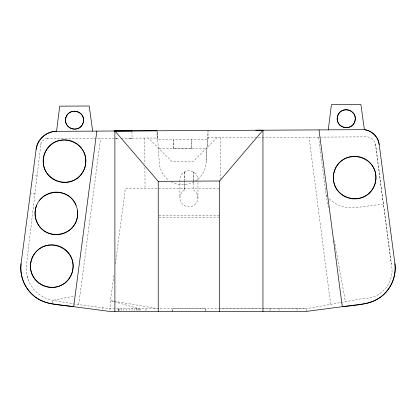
<?xml version="1.0" encoding="UTF-8"?>
<svg xmlns="http://www.w3.org/2000/svg" width="416" height="416" viewBox="0 0 416 416"><rect width="100%" height="100%" fill="white"/><g stroke="black" fill="none" stroke-linecap="round" stroke-linejoin="round"><path stroke-width="0.31" stroke-dasharray="2.08 1.56" d="M118.888 311.449L118.888 308.719L119.2 308.719M136.947 310.362L136.947 308.724L136.64 308.724M172.676 311.433L172.676 308.719M191.63 148.699L191.63 139.672L191.636 148.699L173.576 148.699L173.581 139.672L208.104 139.532L208.057 131.149M184.418 190.044L184.418 181.017L184.418 190.044C181.693 191.682 179.962 194.688 179.904 197.865A9.027 9.027 0 0 0 188.932 206.892A9.027 9.027 0 0 0 197.964 197.865L197.964 179.811A9.027 9.027 0 0 0 188.932 170.778A9.027 9.027 0 0 0 179.904 179.811L179.904 197.865M205.182 311.449L205.182 308.74L172.676 308.719L172.676 311.454M195.068 181.282A23.468 23.468 0 0 0 206.159 161.216L207.589 137.722L367.422 136.848C371.597 137.342 375.144 140.884 375.638 145.064L391.326 263.921A28.226 28.226 0 0 1 362.918 298.511L306.14 308.74L219.622 308.74M206.159 161.216L208.057 130.499M34.949 193.632L34.913 193.939L30.919 193.414M37.014 176.316L37.05 176.01L33.332 175.521M47.606 138.601C44.507 138.58 41.605 140.873 40.908 143.894L26.556 264.035A32.24 32.24 0 0 0 52.785 300.295L74.032 304.008L109.86 308.719L218.977 308.734M78.707 304.621L100.599 138.336M102.653 309.41L102.866 307.798M113.875 275.538L110.568 300.622L109.86 311.449M115.398 263.968L125.31 188.734L220.438 188.209M52.296 303.264L52.785 300.295L75.093 295.948M40.763 144.716L40.908 143.889M216.986 137.67L193.372 161.278L171.746 161.398L148.387 138.044M383.386 203.98L355.862 207.626A31.975 31.975 0 0 1 328.78 198.266M131.971 131.508L132.012 138.143L127.499 138.174M116.6 138.232L115.643 138.237L118.472 138.221M46.774 138.658L119.558 138.221M121.233 138.206L157.555 137.998L157.071 131.383M130.801 138.148L132.012 138.143M159.162 148.824L206.092 148.564M158.87 215.634L218.977 215.306M158.881 217.438L218.988 217.11M219.367 308.729L306.14 308.74L306.14 311.449M113.75 301.158L110.573 300.617L113.651 301.496M114.384 301.267L157.607 308.61M114.27 301.673L138.913 308.719M27.18 276.307L28.423 280.238M318.516 137.114L326.222 195.302L328.63 208.676M334.37 240.526L345.384 301.673M330.954 304.273L329.706 297.362L309.062 137.166M375.445 144.045L391.326 263.921M197.964 197.865C197.907 194.688 196.175 191.682 193.45 190.044L193.45 182.307M205.182 308.724L205.182 310.357M220.158 137.654L220.386 179.135M144.763 138.076L144.908 163.998M144.924 167.237L145.044 188.625M297.112 308.74L297.112 310.367M279.053 308.74L279.053 310.367M270.026 308.734L270.026 311.449M173.576 148.699L173.576 139.672L157.097 139.807L157.05 130.78L159.234 161.47A23.468 23.468 0 0 0 168.516 180.034M145.974 308.724L145.974 311.449M140.088 308.719L140.088 310.357M139.719 308.719L139.719 310.357M138.637 308.719L138.637 310.357M136.916 308.719L136.916 310.357M134.67 308.719L134.67 310.357M132.059 308.719L132.059 310.357M129.256 308.719L129.256 310.357M126.448 308.719L126.448 310.357M123.838 308.719L123.838 310.357M121.592 308.719L121.592 310.357M119.87 308.719L119.87 310.357M118.789 308.719L118.789 310.357M118.42 308.719L118.42 310.357M194.007 181.901A23.468 23.468 0 0 1 171.075 181.73M326.914 196.18A31.975 31.975 0 0 1 326.222 195.302M184.418 171.99L184.418 180.372L184.418 171.99M193.45 171.99L193.45 181.662L193.45 171.99"/><path stroke-width="0.62" d="M77.496 210.642C80.387 238.446 39.629 243.802 35.24 216.195C32.354 188.391 73.107 183.04 77.496 210.642A21.304 21.304 0 0 1 53.581 234.541A21.304 21.304 0 0 1 36.686 205.26M114.899 311.454L114.904 130.962L157.05 130.78M158.236 311.454L158.236 181.329L114.904 130.962M219.622 311.449L219.638 180.996L262.959 130.239L255.741 130.239M318.999 129.891L342.3 306.691C358.103 304.975 377.322 304.465 387.644 290.16C393.385 282.688 396.048 273.01 394.93 263.65L379.194 144.461C378.29 136.932 371.92 130.551 364.385 129.652L56.55 131.326C46.498 131.227 37.315 139.355 36.135 149.323L21.07 263.65C19.734 274.576 23.66 285.922 31.465 293.68C42.333 305.115 59.296 304.59 73.668 306.686L96.84 131.108M328.255 129.87L331.427 104.707L360.922 104.546L364.369 129.672A17.207 17.207 0 0 1 379.179 144.482L379.194 144.461M36.15 149.328L36.618 146.9A20.712 20.712 0 0 1 56.55 131.326L59.722 106.163L89.216 106.002L92.664 131.128M131.659 130.91L131.971 130.905L113.911 131.009L115.123 131.004M158.236 181.329L219.638 180.996M262.959 130.239L262.964 311.449M21.07 263.65A36.114 36.114 0 0 0 52.198 303.857L109.86 311.449L306.14 311.449L363.802 303.857A36.114 36.114 0 0 0 394.93 263.65M39.468 200.444A21.304 21.304 0 0 1 76.055 205.27M333.7 173.685C329.295 201.287 369.699 208.853 375.586 181.527C379.985 153.925 339.586 146.354 333.7 173.685M65.811 117.879C62.728 129.189 80.423 133.827 83.278 122.455C86.367 111.15 68.671 106.512 65.811 117.879M337.516 116.423C334.433 127.733 352.128 132.371 354.983 120.999C358.072 109.694 340.376 105.056 337.516 116.423M44.273 154.518C36.291 181.308 75.353 194.106 84.77 167.783C92.752 140.993 53.69 128.201 44.273 154.518M32.11 258.024C22.11 284.128 60.086 299.858 71.479 274.331C81.474 248.227 43.498 232.497 32.11 258.024M52.874 178.994A21.304 21.304 0 0 0 85.795 162.318A21.304 21.304 0 0 0 54.891 142.142A21.304 21.304 0 0 0 52.874 178.994M340.772 193.783A21.304 21.304 0 0 0 375.586 181.527A21.304 21.304 0 0 0 347.568 157.508A21.304 21.304 0 0 0 340.772 193.783M38.823 283.078A21.304 21.304 0 0 0 72.914 268.96A21.304 21.304 0 0 0 43.638 246.49A21.304 21.304 0 0 0 38.823 283.078M339.903 125.133A9.027 9.027 0 0 0 354.983 120.999A9.027 9.027 0 0 0 343.866 110.006A9.027 9.027 0 0 0 339.903 125.133M68.198 126.589A9.027 9.027 0 0 0 83.278 122.455A9.027 9.027 0 0 0 72.16 111.462A9.027 9.027 0 0 0 68.198 126.589"/></g></svg>
